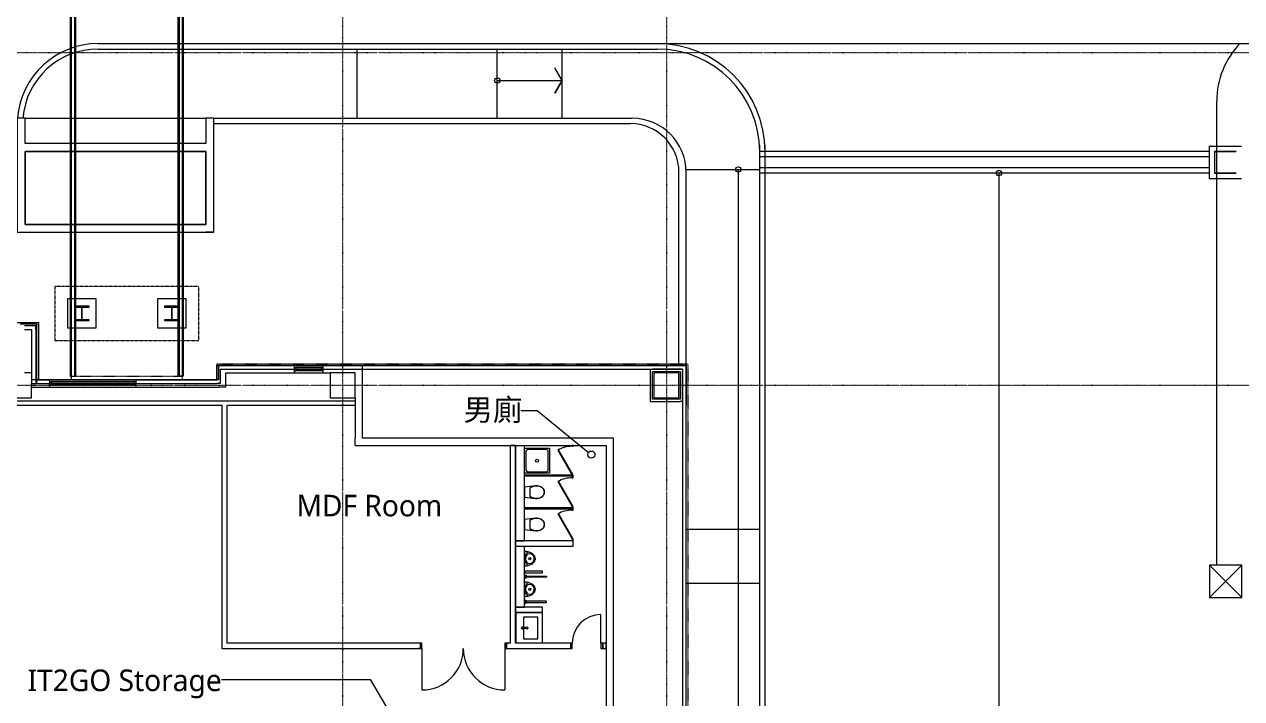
# Model space of a CAD drawing. Extents: x -212173 to 328152, y -560063 to 252500.
# Drawn here: x 240726 to 274571, y 81783 to 100531 of the extents above; entities that cross this region are included whole.
import ezdxf
from ezdxf.enums import TextEntityAlignment as Align

# ---------------------------------------------------------------- set-up
doc = ezdxf.new("R2010")
doc.units = 0
doc.header["$LTSCALE"] = 15
for name, pattern in [('H12PL1$0$DOTK1', [0.01, 0.005, -0.005]), ('H12PL1$0$HIDDEN', [0.4, 0.3, -0.1]), ('H12PL1$0$HIDDENK2', [0.05, 0.025, -0.025]), ('H12PL1$0$JJP_三點線', [0.9, 0.3, -0.15, 0, -0.15, 0, -0.15, 0, -0.15]), ('H12PL1$0$JJP_虛線(退縮線、投影線、地下室範圍、非屬本工程、圖面分區)', [0.45, 0.3, -0.15])]:
    doc.linetypes.add(name, pattern=pattern)
for name, color, linetype in [('H12PL1$0$A-OBJE-TOIL.3D', 252, 'Continuous'), ('H12PL1$0$A-WALL-EX', 252, 'Continuous'), ('H12PL1$0$A-WALL-IN', 252, 'Continuous'), ('H12PL1$0$A-ZONE', 252, 'Continuous'), ('H12PL1$0$Door', 252, 'Continuous'), ('H12PL1$0$L10_14_KABE1', 252, 'Continuous'), ('H12PL1$0$L10_14_KAIDAN', 252, 'Continuous'), ('H12PL1$0$L10_14_SITE', 252, 'Continuous'), ('H12PL1$0$L10_14_SUGATA3', 252, 'Continuous'), ('H12PL1$0$L10_14_SUGATA4', 252, 'Continuous'), ('H12PL1$0$L10_14_SUGATAD', 252, 'Continuous'), ('H12PL1$0$L10_14_TATEGU3', 252, 'Continuous'), ('H12PL1$0$L10_14_TATEYA', 252, 'Continuous'), ('H12PL1$0$L10_14_渡り廊下', 252, 'Continuous'), ('H12PL1$0$L10_14_陰井', 252, 'Continuous'), ('H12PL1$0$S-COL', 252, 'Continuous'), ('H12PL1$0$S-GRID', 252, 'Continuous'), ('H12PL1$0$S-WALL', 252, 'Continuous'), ('H12PL1$0$Window', 252, 'Continuous')]:
    doc.layers.add(name, color=color, linetype=linetype)
doc.styles.add('H12PL1$0$Standard', font='', dxfattribs={"width": 0.8})
doc.styles.get('H12PL1$0$Standard').set_extended_font_data('Microsoft JhengHei')

# ---------------------------------------------------------------- blocks, each defined once
blk = doc.blocks.new('H12PL1')
at = {"layer": 'H12PL1$0$A-OBJE-TOIL.3D', "lineweight": 0}
for p, q in [((257695, 88165), (257695, 87645)), ((258265, 88215), (257745, 88215)), ((258315, 87645), (258315, 88165)), ((257745, 87595), (258265, 87595)), ((257806.41, 87138.94), (257806.41, 87030)), ((257806.41, 87030), (257806.41, 86921.06)), ((259005, 86630), (258980, 86630)), ((258980, 86630), (258980, 86580)), ((258980, 86580), (258980, 86530)), ((258980, 86530), (259005, 86530)), ((259005, 86580), (259005, 86630)), ((259005, 86530), (259005, 86580)), ((257806.41, 86238.94), (257806.41, 86130)), ((257806.41, 86130), (257806.41, 86021.06)), ((257662.94, 84639.05), (257662.94, 84721.05)), ((257662.94, 84713.05), (257703.94, 84713.05)), ((257662.94, 84647.05), (257703.94, 84647.05)), ((257701.94, 84696.55), (257693.57, 84680.05)), ((257701.94, 84663.55), (257693.57, 84680.05)), ((257703.94, 84663.55), (257703.94, 84696.55)), ((257662.94, 84021.05), (257662.94, 83939.05)), ((257662.94, 84013.05), (257703.94, 84013.05)), ((257662.94, 83947.05), (257703.94, 83947.05)), ((257701.94, 83996.55), (257693.57, 83980.05)), ((257701.94, 83963.55), (257693.57, 83980.05)), ((257703.94, 83996.55), (257703.94, 83963.55)), ((257405, 82830), (257405, 83680)), ((258155, 83680), (257405, 83680)), ((257425, 82830), (257425, 83680)), ((258155, 82830), (258155, 83680)), ((257614.91, 83268.6), (257629.78, 83268.6)), ((257614.91, 83241.4), (257614.91, 83268.6)), ((258030, 83555), (257630, 83555)), ((257630, 83555), (257630, 82955)), ((258030, 82955), (258030, 83555)), ((257629.78, 83241.4), (257614.91, 83241.4)), ((257630, 82955), (258030, 82955)), ((258155, 82830), (257405, 82830))]:
    blk.add_line(p, q, dxfattribs=at)
at = {"layer": 'H12PL1$0$A-OBJE-TOIL.3D', "lineweight": 0, "flags": 128}
for points in [[(257405, 88330), (257655, 88330)], [(257405, 88330), (257405, 85680)], [(257655, 85680), (257655, 88330)], [(257405, 85680), (257655, 85680)], [(257405, 85530), (257655, 85530)], [(257405, 85530), (257405, 83830)], [(257655, 83830), (257655, 85530)], [(257405, 83830), (257655, 83830)]]:
    blk.add_lwpolyline(points, dxfattribs=at)
for points in [[(258355, 88255), (258355, 87555), (257655, 87555), (257655, 88255)], [(259001.65, 87517.5), (258601.65, 88210.32), (258580, 88197.82), (258980, 87505)], [(259005, 88330), (258980, 88330), (258980, 88305), (259005, 88305)], [(257655, 87505), (257655, 87480), (258980, 87480), (258980, 87505)], [(259001.65, 86642.5), (258601.65, 87335.32), (258580, 87322.82), (258980, 86630)], [(259005, 87505), (258980, 87505), (258980, 87480), (259005, 87480)], [(259005, 87480), (258980, 87480), (258980, 87430), (259005, 87430)], [(258051.75, 86860.58), (258095.28, 86872.98), (258136.35, 86892), (258168.89, 86917.6), (258193.85, 86950.64), (258209.56, 86988.95), (258215, 87030), (258209.56, 87071.05), (258193.85, 87109.36), (258168.89, 87142.4), (258136.35, 87168), (258095.28, 87187.02), (258051.75, 87199.42), (258006.82, 87204.91), (257961.59, 87203.35), (257655, 87170.97), (257655, 86889.03), (257961.59, 86856.65), (258006.82, 86855.09)], [(257655, 87153), (257655, 86907), (257660, 86907), (257660, 87153)], [(257655, 86592.5), (257655, 86567.5), (258980, 86567.5), (258980, 86592.5)], [(258051.75, 85960.58), (258095.28, 85972.98), (258136.35, 85992), (258168.89, 86017.6), (258193.85, 86050.64), (258209.56, 86088.95), (258215, 86130), (258209.56, 86171.05), (258193.85, 86209.36), (258168.89, 86242.4), (258136.35, 86268), (258095.28, 86287.02), (258051.75, 86299.42), (258006.82, 86304.91), (257961.59, 86303.35), (257655, 86270.97), (257655, 85989.03), (257961.59, 85956.65), (258006.82, 85955.09)], [(259001.65, 85742.5), (258601.65, 86435.32), (258580, 86422.82), (258980, 85730)], [(257655, 86253), (257655, 86007), (257660, 86007), (257660, 86253)], [(259005, 85730), (258980, 85730), (258980, 85680), (259005, 85680)], [(257654.98, 84980), (257707.94, 84983.03), (257759.3, 84992.05), (257807.48, 85006.78), (257851.04, 85026.77), (257888.63, 85051.42), (257919.13, 85079.97), (257941.6, 85111.57), (257955.36, 85145.24), (257960, 85179.97), (257955.37, 85214.7), (257941.61, 85248.38), (257919.15, 85279.97), (257888.66, 85308.53), (257851.07, 85333.19), (257807.52, 85353.19), (257759.33, 85367.93), (257707.98, 85376.96), (257655.02, 85380), (257655, 85180)], [(257654.99, 84830.05), (257654.98, 84790.05), (258154.98, 84790), (258154.99, 84830)], [(257654.92, 84130.05), (257707.88, 84133.08), (257759.24, 84142.1), (257807.42, 84156.83), (257850.97, 84176.82), (257888.57, 84201.47), (257919.07, 84230.02), (257941.54, 84261.62), (257955.3, 84295.29), (257959.94, 84330.02), (257955.31, 84364.75), (257941.55, 84398.42), (257919.09, 84430.02), (257888.6, 84458.58), (257851, 84483.24), (257807.46, 84503.24), (257759.27, 84517.98), (257707.92, 84527), (257654.96, 84530.05), (257654.94, 84330.05)]]:
    blk.add_lwpolyline(points, close=True, dxfattribs=at)
for points in [[(257654.94, 84639.05), (257654.94, 84721.05), (257703.94, 84721.05), (257703.94, 84713.05), (257701.94, 84713.05), (257701.94, 84696.55), (258254.94, 84696.55, -1), (258254.94, 84663.55), (257701.94, 84663.55), (257701.94, 84647.05), (257703.94, 84647.05), (257703.94, 84639.05)], [(257654.94, 84021.05), (257654.94, 83939.05), (257703.94, 83939.05), (257703.94, 83947.05), (257701.94, 83947.05), (257701.94, 83963.55), (258254.94, 83963.55, 1), (258254.94, 83996.55), (257701.94, 83996.55), (257701.94, 84013.05), (257703.94, 84013.05), (257703.94, 84021.05)], [(257590, 83230), (257631.95, 83234, 0.12101958), (257641.47, 83237.27), (257694.4, 83243.9, 0.88256628), (257694.4, 83266.1), (257641.47, 83272.73, 0.12101958), (257631.95, 83276), (257590, 83280, 1)]]:
    blk.add_lwpolyline(points, format="xyb", close=True, dxfattribs=at)
at = {"layer": 'H12PL1$0$A-OBJE-TOIL.3D', "lineweight": 0}
for centre, radius in [((258005, 87905), 40), ((257805, 85179.99), 30), ((257804.94, 84330.03), 30), ((257719.59, 83255), 30)]:
    blk.add_circle(centre, radius, dxfattribs=at)
for centre, radius, start, end in [((257745, 88165), 50, 90, 180), ((258265, 88165), 50, 0, 90), ((258980, 87505), 800, 90, 120), ((257745, 87645), 50, 180, 270), ((258265, 87645), 50, 270, 0), ((258980, 86630), 800, 90, 120), ((258980, 85730), 800, 90, 120), ((258005.15, 85179.97), 330.15, 154.541866, 179.994444), ((257770.28, 85291.78), 70.02, 79.179914, 154.541864), ((258005.15, 85179.97), 330.15, 179.994444, 205.447022), ((257770.26, 85068.2), 70.02, 205.447022, 280.808974), ((258005.09, 84330.01), 330.15, 154.541866, 179.994444), ((258005.09, 84330.01), 330.15, 179.994444, 205.447022), ((257770.22, 84441.83), 70.02, 79.179914, 154.541864), ((257770.2, 84218.24), 70.02, 205.447022, 280.808974), ((257629.78, 83255), 13.6, 270, 90), ((257630.05, 83255), 21.09, 302.771025, 57.228975)]:
    blk.add_arc(centre, radius, start, end, dxfattribs=at)
for centre, major_axis, start_param, end_param in [((257994.44, 86771.9), (0, 425.25), 6.25956718, 6.81258774), ((258015.77, 86940.54), (0, 256.9), 5.43832418, 6.33891274), ((258086.16, 87029.19), (0, 138.52), 4.71824985, 5.34489362), ((258086.16, 87030.81), (0, 138.52), 4.07988447, 4.70652824), ((257994.44, 87288.1), (0, 425.25), 2.61218792, 3.16520847), ((258015.77, 87119.46), (0, 256.9), 3.08586142, 3.98644998), ((257994.44, 85871.9), (0, 425.25), 6.25956718, 6.81258774), ((257994.44, 86388.1), (0, 425.25), 2.61218792, 3.16520847), ((258015.77, 86040.54), (0, 256.9), 5.43832418, 6.33891274), ((258015.77, 86219.46), (0, 256.9), 3.08586142, 3.98644998), ((258086.16, 86129.19), (0, 138.52), 4.71824985, 5.34489362), ((258086.16, 86130.81), (0, 138.52), 4.07988447, 4.70652824)]:
    blk.add_ellipse(centre, major_axis=major_axis, ratio=0.87554585, start_param=start_param, end_param=end_param, dxfattribs=at)
for centre in [(257805, 85179.99), (257804.94, 84330.03)]:
    blk.add_ellipse(centre, major_axis=(0.01, 145), ratio=0.77241379, dxfattribs=at)
at = {"layer": 'H12PL1$0$A-WALL-EX', "linetype": 'H12PL1$0$JJP_虛線(退縮線、投影線、地下室範圍、非屬本工程、圖面分區)', "lineweight": 0}
for p, q in [((245050, 115000), (245050, 90250)), ((248150, 90250), (248150, 115000)), ((243950, 90050), (244065, 90050)), ((244065, 90050), (244100, 90050))]:
    blk.add_line(p, q, dxfattribs=at)
at = {"layer": 'H12PL1$0$A-WALL-EX', "lineweight": 0}
for p, q in [((243750, 91665), (244065, 91665)), ((244065, 91550), (244065, 91665)), ((244065, 91550), (244065, 91665)), ((244065, 91550), (244065, 90150)), ((243950, 90150), (243950, 90050)), ((243950, 90150), (243950, 90050)), ((244065, 90150), (244065, 90050)), ((244100, 90050), (244100, 90150)), ((244100, 90050), (244100, 90150)), ((244450, 90150), (244450, 89950)), ((246850, 90150), (244450, 90150)), ((246850, 90150), (246850, 89950)), ((244450, 89950), (246850, 89950))]:
    blk.add_line(p, q, dxfattribs=at)
at = {"layer": 'H12PL1$0$A-WALL-EX', "linetype": 'H12PL1$0$JJP_虛線(退縮線、投影線、地下室範圍、非屬本工程、圖面分區)', "lineweight": 0, "flags": 128}
for points in [[(245025, 115000), (245025, 90250)], [(245050, 115000), (245050, 90250)], [(248015, 115000), (248015, 90250)], [(248050, 115000), (248050, 90250)], [(248150, 90250), (248150, 115000)], [(248175, 90250), (248175, 115000)], [(245150, 90250), (245150, 106800)], [(245185, 90250), (245185, 106800)], [(249100, 90550), (249100, 90450)], [(262050, 90550), (249100, 90550)], [(249100, 90450), (249100, 90150)], [(249200, 90050), (249200, 90450)], [(249200, 90450), (262050, 90450)], [(262150, 90550), (262050, 90550)], [(262050, 90450), (262050, 30500)], [(262150, 30500), (262150, 90550)], [(243950, 90050), (249100, 90050)], [(249100, 90150), (244100, 90150)], [(245025, 90250), (245050, 90250)], [(245050, 90250), (245150, 90250)], [(245050, 90250), (245185, 90250)], [(248015, 90250), (248150, 90250)], [(248150, 90250), (248050, 90250)], [(248175, 90250), (248150, 90250)], [(249200, 90050), (249100, 90050)]]:
    blk.add_lwpolyline(points, dxfattribs=at)
at = {"layer": 'H12PL1$0$A-WALL-EX', "lineweight": 0, "flags": 128}
for points in [[(248150, 115000), (248150, 90250)], [(243770, 97425), (243550, 97425)], [(243770, 96725), (243770, 97425)], [(248800, 97425), (248800, 96725)], [(249020, 97425), (248800, 97425)], [(249020, 94255), (249020, 97425)], [(248800, 96725), (243770, 96725)], [(243770, 96505), (248800, 96505)], [(243770, 94475), (243770, 96505)], [(248800, 96505), (248800, 94475)], [(248800, 94475), (243770, 94475)], [(243550, 94255), (243770, 94255)], [(243770, 94255), (248800, 94255)], [(249020, 94255), (248800, 94255)], [(244100, 91700), (243635, 91700)], [(243750, 91550), (243950, 91550)], [(243950, 91550), (243950, 90150)], [(244100, 90150), (244100, 91700)], [(244100, 90150), (244100, 91700)], [(244100, 90150), (244100, 91700)], [(244100, 90150), (244100, 91700)], [(244100, 90150), (244100, 91700)], [(244100, 90150), (244100, 91700)], [(244100, 91700), (244100, 91665)], [(244100, 90150), (244100, 91665)], [(249100, 90150), (249100, 90550)], [(249100, 90150), (249100, 90550)], [(249100, 90550), (262150, 90550)], [(249100, 90550), (262150, 90550)], [(249570.59, 90550), (249570, 90550)], [(252600.59, 90550), (252600, 90550)], [(261150, 90450), (261215, 90450)], [(261150, 90450), (261150, 89550)], [(262050, 90450), (261215, 90450)], [(261215, 90385), (261985, 90385)], [(261215, 89615), (261215, 90385)], [(261985, 90385), (261985, 89615)], [(262050, 90450), (262050, 90385)], [(262050, 89550), (262050, 90385)], [(262150, 30500), (262150, 90550)], [(262150, 30500), (262150, 90550)], [(244450, 90150), (243950, 90150)], [(244100, 90150), (249100, 90150)], [(244100, 90150), (249100, 90150)], [(249150, 90150), (246850, 90150)], [(243950, 90000), (244065, 90000)], [(243950, 89950), (244450, 89950)], [(246850, 89950), (249150, 89950)], [(249350, 89950), (249150, 89950)], [(261150, 89550), (261215, 89550)], [(261985, 89615), (261215, 89615)], [(261215, 89550), (261985, 89550)], [(262050, 89550), (261985, 89550)], [(260130, 74550), (260130, 88530)], [(259930, 88330), (259930, 74650)]]:
    blk.add_lwpolyline(points, dxfattribs=at)
at = {"layer": 'H12PL1$0$A-WALL-IN', "lineweight": 0}
for p, q in [((254755, 82830), (254712, 82830)), ((254755, 82680), (254712, 82680)), ((254755, 82830), (254755, 82680)), ((257155, 82830), (257198, 82830)), ((257155, 82830), (257155, 82680)), ((257155, 82680), (257198, 82680)), ((258930, 82830), (258930, 82680)), ((259830, 82830), (259830, 82680))]:
    blk.add_line(p, q, dxfattribs=at)
at = {"layer": 'H12PL1$0$A-WALL-IN', "lineweight": 0, "flags": 128}
for points in [[(252950, 89562.5), (234900, 89562.5)], [(234900, 89450), (249240, 89450)], [(249240, 89450), (249240, 82680)], [(249390, 82830), (249390, 89450)], [(249390, 89450), (252950, 89450)], [(252950, 89562.5), (252950, 89450)], [(255455, 88530), (255305, 88530)], [(255305, 88330), (255455, 88330)], [(257405, 88330), (257255, 88330)], [(257255, 88330), (257255, 82830)], [(257405, 82830), (257405, 88330)], [(259005, 85680), (257405, 85680)], [(257405, 85680), (257405, 85530)], [(259005, 85530), (259005, 85680)], [(257405, 85530), (259005, 85530)], [(258155, 83830), (257405, 83830)], [(257405, 83830), (257405, 83680)], [(257405, 83680), (258155, 83680)], [(258155, 83680), (258155, 83830)], [(249240, 82680), (249390, 82680)], [(254755, 82830), (249390, 82830)], [(249390, 82680), (254755, 82680)], [(257255, 82830), (257155, 82830)], [(257155, 82680), (258930, 82680)], [(258930, 82830), (257405, 82830)], [(259930, 82830), (259830, 82830)], [(259830, 82680), (259930, 82680)], [(259930, 82680), (259930, 82830)]]:
    blk.add_lwpolyline(points, dxfattribs=at)
at = {"layer": 'H12PL1$0$A-ZONE', "lineweight": 0}
for p, q in [((257557.29, 89298.34), (258005.52, 89298.34)), ((258005.52, 89298.34), (259437.01, 88136.61)), ((249231.71, 81822.95), (253360.16, 81822.95)), ((253360.16, 81822.95), (254711.81, 79558.94))]:
    blk.add_line(p, q, dxfattribs=at)
blk.add_circle((259514.66, 88073.59), 100, dxfattribs=at)
at = {"layer": 'H12PL1$0$Door', "lineweight": 0}
for p, q in [((259780, 82830), (259780, 83630)), ((254755, 82830), (254712, 82830)), ((254755, 82830), (254712, 82830)), ((254755, 82680), (254712, 82680)), ((254755, 82680), (254712, 82680)), ((254805, 82830), (254755, 82830)), ((254755, 82830), (254755, 82680)), ((254755, 82830), (254755, 82680)), ((254755, 82830), (254755, 82680)), ((254755, 82680), (254805, 82680)), ((254805, 82680), (254805, 82830)), ((254805, 82680), (254805, 81530)), ((257155, 82830), (257105, 82830)), ((257105, 82830), (257105, 82680)), ((257105, 82680), (257155, 82680)), ((257105, 82680), (257105, 81530)), ((257155, 82680), (257155, 82830)), ((257155, 82830), (257155, 82680)), ((257155, 82830), (257155, 82680)), ((257155, 82830), (257198, 82830)), ((257155, 82830), (257198, 82830)), ((257155, 82680), (257198, 82680)), ((257155, 82680), (257198, 82680)), ((258980, 82830), (258930, 82830)), ((258930, 82830), (258930, 82680)), ((258930, 82830), (258930, 82680)), ((258930, 82830), (258930, 82680)), ((258930, 82680), (258980, 82680)), ((258980, 82680), (258980, 82830)), ((259830, 82830), (259780, 82830)), ((259780, 82830), (259780, 82680)), ((259780, 82680), (259830, 82680)), ((259830, 82680), (259830, 82830)), ((259830, 82830), (259830, 82680)), ((259830, 82830), (259830, 82680))]:
    blk.add_line(p, q, dxfattribs=at)
for centre, radius, start, end in [((259780, 82830), 800, 90, 180), ((254805, 82680), 1150, 270, 0), ((257105, 82680), 1150, 180, 270)]:
    blk.add_arc(centre, radius, start, end, dxfattribs=at)
at = {"layer": 'H12PL1$0$L10_14_KABE1', "lineweight": 0}
for p, q in [((243550, 91750), (244150, 91750)), ((244150, 90150), (244150, 91750)), ((253150, 90550), (249150, 90550)), ((249100, 90150), (244150, 90150))]:
    blk.add_line(p, q, dxfattribs=at)
at = {"layer": 'H12PL1$0$L10_14_KAIDAN', "lineweight": 0, "flags": 128}
for points in [[(256900, 98475), (258700, 98475), (258500, 98125), (258700, 98475), (258500, 98825)], [(263600, 96000), (263600, 74500), (263250, 74700), (263600, 74500), (263950, 74700)]]:
    blk.add_lwpolyline(points, dxfattribs=at)
at = {"layer": 'H12PL1$0$L10_14_KAIDAN', "lineweight": 0}
for centre in [(256900, 98475), (263600, 96000)]:
    blk.add_circle(centre, 75, dxfattribs=at)
at = {"layer": 'H12PL1$0$L10_14_SITE', "lineweight": 0}
for p, q in [((245800, 99500), (261345, 99500)), ((245800, 99350), (261345, 99350)), ((253000, 97425), (253000, 99350)), ((261345, 99500), (283400, 99500)), ((249020, 97425), (260650, 97425)), ((249020, 97275), (260600, 97275)), ((264195, 69400), (264195, 96675)), ((264345, 69400), (264345, 96675)), ((261950, 90550), (261950, 95925)), ((262148.12, 96000), (264195, 96000)), ((262150, 90550), (262150, 95925)), ((262150, 71650), (262150, 90550)), ((262150, 86000), (264195, 86000)), ((262150, 84500), (264195, 84500))]:
    blk.add_line(p, q, dxfattribs=at)
at = {"layer": 'H12PL1$0$L10_14_SITE', "lineweight": 0, "flags": 128}
blk.add_lwpolyline([(270845.9, 95900), (270845.9, 62497.65), (270495.9, 62697.65), (270845.9, 62497.65), (271195.9, 62697.65)], dxfattribs=at)
at = {"layer": 'H12PL1$0$L10_14_SITE', "lineweight": 0}
blk.add_circle((270845.9, 95900), 75, dxfattribs=at)
for centre, radius, start, end in [((245800, 97250), 2250, 90, 175.539156), ((245800, 97250), 2100, 89.999958, 175.219808), ((261345, 96500), 3000, 0, 90), ((261345, 96500), 2850, 0, 90), ((260600, 95925), 1350, 0, 90), ((260650, 95925), 1500, 0, 90)]:
    blk.add_arc(centre, radius, start, end, dxfattribs=at)
at = {"layer": 'H12PL1$0$L10_14_SUGATA3', "lineweight": 0}
for p, q in [((256900, 97425), (256900, 99350)), ((258700, 97425), (258700, 99350)), ((276900, 85000), (276900, 97900)), ((243770, 97425), (248800, 97425)), ((276700, 85000), (277600, 84100)), ((276700, 84100), (277600, 85000))]:
    blk.add_line(p, q, dxfattribs=at)
at = {"layer": 'H12PL1$0$L10_14_SUGATA3', "lineweight": 0, "flags": 128}
for points in [[(243770, 94475), (248800, 94475), (248800, 96505), (243770, 96505)], [(244950, 92400), (244950, 91600), (245750, 91600), (245750, 92400)], [(247450, 92400), (247450, 91600), (248250, 91600), (248250, 92400)], [(276700, 84100), (277600, 84100), (277600, 85000), (276700, 85000)]]:
    blk.add_lwpolyline(points, close=True, dxfattribs=at)
at = {"layer": 'H12PL1$0$L10_14_SUGATA3', "lineweight": 0}
blk.add_arc((279200, 97900), 2300, 135.92079, 180, dxfattribs=at)
at = {"layer": 'H12PL1$0$L10_14_SUGATA4', "lineweight": 0, "flags": 128}
for points in [[(261050, 90550), (262150, 90550)], [(262150, 90550), (262150, 89450)]]:
    blk.add_lwpolyline(points, dxfattribs=at)
at = {"layer": 'H12PL1$0$L10_14_SUGATAD', "linetype": 'H12PL1$0$DOTK1', "lineweight": 0}
for p, q in [((249100, 90600), (262200, 90600)), ((262200, 90600), (262200, 32350))]:
    blk.add_line(p, q, dxfattribs=at)
at = {"layer": 'H12PL1$0$L10_14_SUGATAD', "linetype": 'H12PL1$0$HIDDENK2', "lineweight": 0, "flags": 128}
blk.add_lwpolyline([(248600, 92750), (244600, 92750), (244600, 91250), (248600, 91250)], close=True, dxfattribs=at)
at = {"layer": 'H12PL1$0$L10_14_TATEGU3', "lineweight": 0}
for p, q in [((249100, 90600), (249100, 90550)), ((249100, 90550), (249100, 90150))]:
    blk.add_line(p, q, dxfattribs=at)
at = {"layer": 'H12PL1$0$L10_14_TATEYA', "lineweight": 0, "flags": 128}
blk.add_lwpolyline([(248800, 97425), (248800, 96725), (243770, 96725), (243770, 97425), (243550, 97425), (243550, 94255), (249020, 94255), (249020, 97425)], close=True, dxfattribs=at)
at = {"layer": 'H12PL1$0$L10_14_渡り廊下', "linetype": 'H12PL1$0$DOTK1', "lineweight": 0}
blk.add_line((245050, 90250), (248150, 90250), dxfattribs=at)
at = {"layer": 'H12PL1$0$L10_14_渡り廊下', "linetype": 'H12PL1$0$DOTK1', "lineweight": 0, "flags": 128}
for points in [[(248150, 90150), (248150, 115000), (252900, 115000), (252900, 118800), (244100, 118800)], [(244100, 115000), (245050, 115000), (245050, 90150)]]:
    blk.add_lwpolyline(points, dxfattribs=at)
at = {"layer": 'H12PL1$0$L10_14_陰井', "lineweight": 0}
for p, q in [((276689.17, 96500), (264199.82, 96500)), ((276689.17, 96650), (277589.17, 96650)), ((276689.17, 96650), (276689.17, 95750)), ((276839.17, 96500), (277439.17, 96500)), ((276839.17, 96500), (276839.17, 95900)), ((277439.17, 96500), (276839.17, 96500)), ((276689.17, 96350), (264199.8, 96350)), ((276689.17, 95900), (264199.71, 95900)), ((276689.17, 96050), (264199.74, 96050)), ((276839.17, 95900), (277439.17, 95900)), ((277439.17, 95900), (276839.17, 95900)), ((276689.17, 95750), (277589.17, 95750))]:
    blk.add_line(p, q, dxfattribs=at)
at = {"layer": 'H12PL1$0$S-COL', "lineweight": 0, "flags": 128}
for points in [[(245150, 91800), (245550, 91800), (245550, 91824), (245358, 91824), (245358, 92176), (245550, 92176), (245550, 92200), (245150, 92200), (245150, 92176), (245342, 92176), (245342, 91824), (245150, 91824)], [(247650, 91800), (248050, 91800), (248050, 91824), (247858, 91824), (247858, 92176), (248050, 92176), (248050, 92200), (247650, 92200), (247650, 92176), (247842, 92176), (247842, 91824), (247650, 91824)], [(252250, 89650), (252950, 89650), (252950, 90350), (252250, 90350)], [(261250, 89650), (261950, 89650), (261950, 90350), (261250, 90350)]]:
    blk.add_lwpolyline(points, close=True, dxfattribs=at)
for points in [[(243250, 90350), (243250, 89650), (243950, 89650), (243950, 90050)], [(243950, 90350), (243750, 90350)]]:
    blk.add_lwpolyline(points, dxfattribs=at)
at = {"layer": 'H12PL1$0$S-GRID', "linetype": 'H12PL1$0$JJP_三點線', "lineweight": 0}
for p, q in [((252600, 128250), (252600, -28000)), ((261600, 128250), (261600, -28000)), ((-29000, 99250), (289600, 99250)), ((-29000, 90000), (289600, 90000))]:
    blk.add_line(p, q, dxfattribs=at)
at = {"layer": 'H12PL1$0$S-WALL', "lineweight": 0}
for p, q in [((251250, 90550), (251250, 90350)), ((252050, 90550), (251250, 90550)), ((252050, 90550), (252050, 90350)), ((251250, 90350), (252050, 90350))]:
    blk.add_line(p, q, dxfattribs=at)
at = {"layer": 'H12PL1$0$S-WALL', "lineweight": 0, "flags": 128}
for points in [[(249150, 90550), (249150, 90350)], [(251250, 90550), (249150, 90550)], [(252950, 90550), (252050, 90550)], [(253150, 90550), (252950, 90550)], [(253150, 88530), (253150, 90550)], [(249150, 90350), (249150, 90150)], [(249350, 89950), (249350, 90350)], [(249350, 90350), (251250, 90350)], [(252050, 90350), (252250, 90350)], [(249350, 89950), (249150, 89950)], [(252950, 89650), (252950, 88530)], [(252950, 88330), (252950, 88530)], [(259930, 88530), (253150, 88530)], [(260130, 88530), (259930, 88530)], [(252950, 88330), (259930, 88330)]]:
    blk.add_lwpolyline(points, dxfattribs=at)
at = {"layer": 'H12PL1$0$Window', "lineweight": 0}
for p, q in [((251250, 90500), (251250, 90400)), ((251250, 90500), (251300, 90500)), ((251250, 90400), (251300, 90400)), ((252000, 90500), (251300, 90500)), ((251300, 90500), (251300, 90400)), ((252000, 90400), (251300, 90400)), ((252000, 90500), (252000, 90400)), ((252050, 90500), (252000, 90500)), ((252050, 90400), (252000, 90400)), ((252050, 90500), (252050, 90400)), ((244450, 90100), (244450, 90000)), ((244450, 90100), (244500, 90100)), ((246800, 90100), (244500, 90100)), ((244500, 90100), (244500, 90000)), ((246800, 90100), (246800, 90000)), ((246850, 90100), (246800, 90100)), ((246850, 90100), (246850, 90000)), ((244450, 90000), (244500, 90000)), ((246800, 90000), (244500, 90000)), ((246850, 90000), (246800, 90000))]:
    blk.add_line(p, q, dxfattribs=at)
at = {"layer": 'H12PL1$0$Window', "linetype": 'H12PL1$0$HIDDEN', "lineweight": 0}
for p, q in [((252000, 90450), (251300, 90450)), ((246800, 90050), (244500, 90050))]:
    blk.add_line(p, q, dxfattribs=at)
at = {"layer": 'H12PL1$0$A-ZONE', "style": 'H12PL1$0$Standard'}
for s, p in [('男廁', (256778.91, 89619.37)), ('MDF Room', (253340.84, 86955.26)), ('IT2GO Storage', (246538.52, 82098.62))]:
    blk.add_text(s, height=600, dxfattribs=at).set_placement(p, align=Align.TOP_CENTER)

msp = doc.modelspace()

# ---------------------------------------------------------------- block references
msp.add_blockref('H12PL1', (-3024, 495))

doc.saveas('drawing.dxf')
